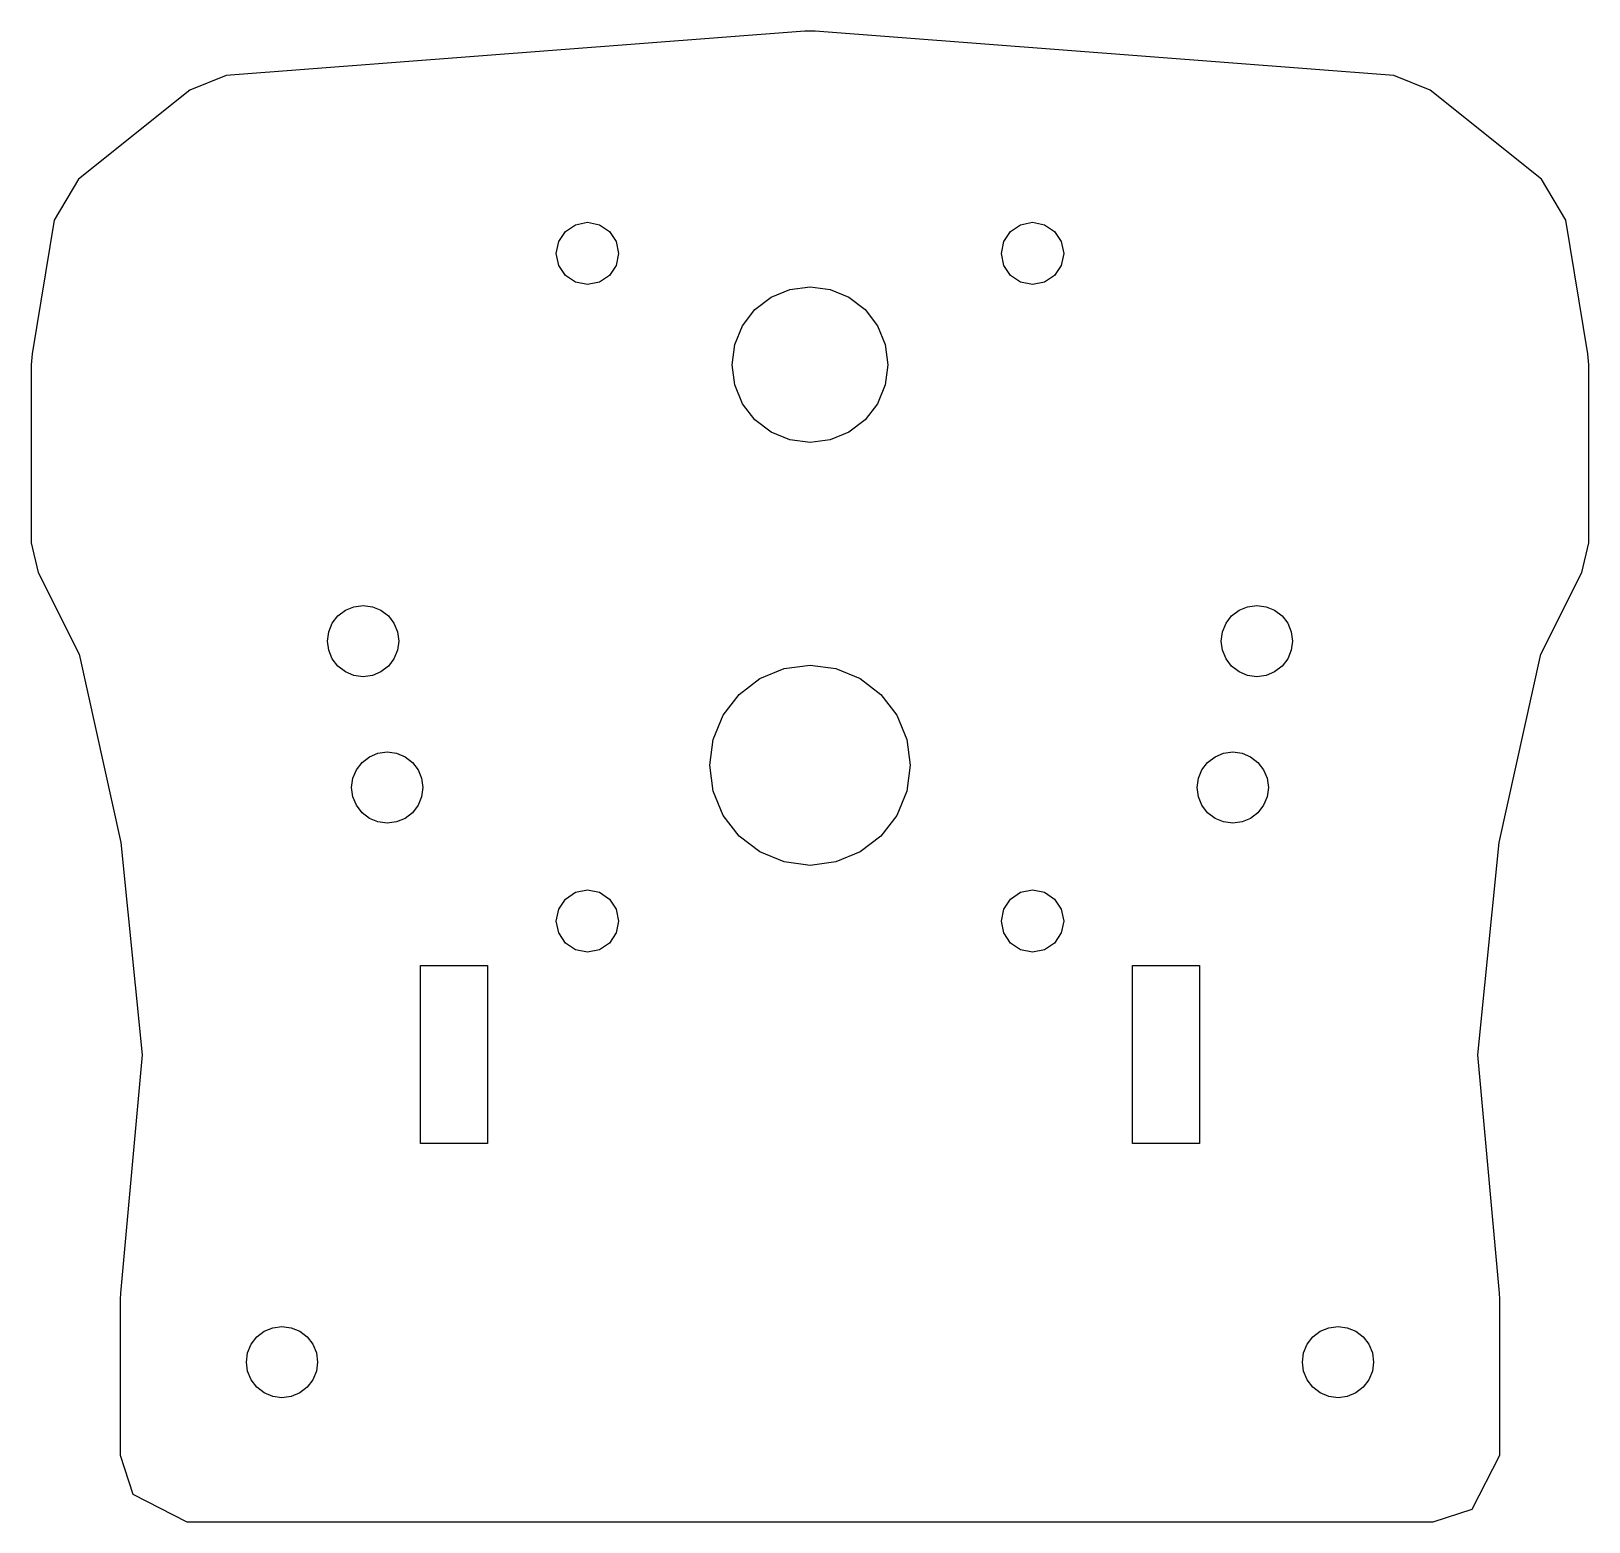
# Model space of a CAD drawing. Header units: metres. Extents: x -35 to 35, y 34 to 101.
import ezdxf

# ---------------------------------------------------------------- set-up
doc = ezdxf.new("R2010")
doc.units = ezdxf.units.M

msp = doc.modelspace()

# ---------------------------------------------------------------- linework, layer by layer
for p, q in [((-0.23009, 100.991), (-26.2301, 98.9912)), ((0.23009, 100.991), (-0.23009, 100.991)), ((26.2301, 98.9912), (0.23009, 100.991)), ((-26.2301, 98.9912), (-27.8741, 98.3426)), ((27.8741, 98.3426), (26.2301, 98.9912)), ((-27.8741, 98.3426), (-32.8741, 94.3426)), ((32.8741, 94.3426), (27.8741, 98.3426)), ((-32.8741, 94.3426), (-33.9592, 92.4932)), ((33.9592, 92.4932), (32.8741, 94.3426)), ((-33.9592, 92.4932), (-34.9592, 86.4932)), ((-10.5358, 92.2934), (-10, 92.4)), ((-10, 92.4), (-9.46423, 92.2934)), ((9.46423, 92.2934), (10, 92.4)), ((10, 92.4), (10.5358, 92.2934)), ((34.9592, 86.4932), (33.9592, 92.4932)), ((-11.2934, 91.5358), (-10.9899, 91.9899)), ((-10.9899, 91.9899), (-10.5358, 92.2934)), ((-9.46423, 92.2934), (-9.01004, 91.9899)), ((-9.01004, 91.9899), (-8.70656, 91.5358)), ((8.70656, 91.5358), (9.01004, 91.9899)), ((9.01004, 91.9899), (9.46423, 92.2934)), ((10.5358, 92.2934), (10.9899, 91.9899)), ((10.9899, 91.9899), (11.2934, 91.5358)), ((-11.4, 91), (-11.2934, 91.5358)), ((-11.2934, 90.4642), (-11.4, 91)), ((-8.70656, 91.5358), (-8.59999, 91)), ((-8.59999, 91), (-8.70656, 90.4642)), ((8.59999, 91), (8.70656, 91.5358)), ((8.70656, 90.4642), (8.59999, 91)), ((11.2934, 91.5358), (11.4, 91)), ((11.4, 91), (11.2934, 90.4642)), ((-10.9899, 90.01), (-11.2934, 90.4642)), ((-8.70656, 90.4642), (-9.01004, 90.01)), ((9.01004, 90.01), (8.70656, 90.4642)), ((11.2934, 90.4642), (10.9899, 90.01)), ((-10.5358, 89.7066), (-10.9899, 90.01)), ((-10, 89.6), (-10.5358, 89.7066)), ((-9.46423, 89.7066), (-10, 89.6)), ((-9.01004, 90.01), (-9.46423, 89.7066)), ((9.46423, 89.7066), (9.01004, 90.01)), ((10, 89.6), (9.46423, 89.7066)), ((10.5358, 89.7066), (10, 89.6)), ((10.9899, 90.01), (10.5358, 89.7066)), ((-2.47487, 88.4749), (-1.75, 89.0311)), ((-1.75, 89.0311), (-0.90585, 89.3807)), ((-0.90585, 89.3807), (0, 89.5)), ((0, 89.5), (0.90585, 89.3807)), ((0.90585, 89.3807), (1.75, 89.0311)), ((1.75, 89.0311), (2.47487, 88.4749)), ((-3.03108, 87.75), (-2.47487, 88.4749)), ((2.47487, 88.4749), (3.03108, 87.75)), ((-3.38074, 86.9059), (-3.03108, 87.75)), ((3.03108, 87.75), (3.38074, 86.9059)), ((-3.5, 86), (-3.38074, 86.9059)), ((3.38074, 86.9059), (3.5, 86)), ((-34.9592, 86.4932), (-35, 86)), ((35, 86), (34.9592, 86.4932)), ((-35, 86), (-35, 78)), ((-3.38074, 85.0941), (-3.5, 86)), ((3.5, 86), (3.38074, 85.0941)), ((35, 78), (35, 86)), ((-3.03108, 84.25), (-3.38074, 85.0941)), ((3.38074, 85.0941), (3.03108, 84.25)), ((-2.47487, 83.5251), (-3.03108, 84.25)), ((3.03108, 84.25), (2.47487, 83.5251)), ((-1.75, 82.9689), (-2.47487, 83.5251)), ((2.47487, 83.5251), (1.75, 82.9689)), ((-0.90585, 82.6192), (-1.75, 82.9689)), ((0, 82.5), (-0.90585, 82.6192)), ((0.90585, 82.6192), (0, 82.5)), ((1.75, 82.9689), (0.90585, 82.6192)), ((-35, 78), (-34.6833, 76.6584)), ((34.6833, 76.6584), (35, 78)), ((-34.6833, 76.6584), (-32.8484, 72.9886)), ((32.8484, 72.9886), (34.6833, 76.6584)), ((-21.2114, 74.7114), (-20.88, 74.9656)), ((-20.88, 74.9656), (-20.4941, 75.1255)), ((-20.4941, 75.1255), (-20.08, 75.18)), ((-20.08, 75.18), (-19.6659, 75.1255)), ((-19.6659, 75.1255), (-19.28, 74.9656)), ((-19.28, 74.9656), (-18.9486, 74.7114)), ((18.9486, 74.7114), (19.28, 74.9656)), ((19.28, 74.9656), (19.6659, 75.1255)), ((19.6659, 75.1255), (20.08, 75.18)), ((20.08, 75.18), (20.4941, 75.1255)), ((20.4941, 75.1255), (20.88, 74.9656)), ((20.88, 74.9656), (21.2114, 74.7114)), ((-21.6255, 73.9941), (-21.4656, 74.38)), ((-21.4656, 74.38), (-21.2114, 74.7114)), ((-18.9486, 74.7114), (-18.6944, 74.38)), ((-18.6944, 74.38), (-18.5345, 73.9941)), ((18.5345, 73.9941), (18.6944, 74.38)), ((18.6944, 74.38), (18.9486, 74.7114)), ((21.2114, 74.7114), (21.4656, 74.38)), ((21.4656, 74.38), (21.6255, 73.9941)), ((-21.68, 73.58), (-21.6255, 73.9941)), ((-21.6255, 73.1659), (-21.68, 73.58)), ((-18.5345, 73.9941), (-18.48, 73.58)), ((-18.48, 73.58), (-18.5345, 73.1659)), ((18.48, 73.58), (18.5345, 73.9941)), ((18.5345, 73.1659), (18.48, 73.58)), ((21.6255, 73.9941), (21.68, 73.58)), ((21.68, 73.58), (21.6255, 73.1659)), ((-32.8484, 72.9886), (-30.9673, 64.5237)), ((-21.4656, 72.78), (-21.6255, 73.1659)), ((-18.5345, 73.1659), (-18.6944, 72.78)), ((18.6944, 72.78), (18.5345, 73.1659)), ((21.6255, 73.1659), (21.4656, 72.78)), ((30.9673, 64.5237), (32.8484, 72.9886)), ((-21.2114, 72.4486), (-21.4656, 72.78)), ((-20.88, 72.1944), (-21.2114, 72.4486)), ((-20.4941, 72.0345), (-20.88, 72.1944)), ((-19.28, 72.1944), (-19.6659, 72.0345)), ((-18.9486, 72.4486), (-19.28, 72.1944)), ((-18.6944, 72.78), (-18.9486, 72.4486)), ((-2.25, 71.8971), (-1.16467, 72.3467)), ((-1.16467, 72.3467), (0, 72.5)), ((0, 72.5), (1.16467, 72.3467)), ((1.16467, 72.3467), (2.25, 71.8971)), ((18.9486, 72.4486), (18.6944, 72.78)), ((19.28, 72.1944), (18.9486, 72.4486)), ((19.6659, 72.0345), (19.28, 72.1944)), ((20.88, 72.1944), (20.4941, 72.0345)), ((21.2114, 72.4486), (20.88, 72.1944)), ((21.4656, 72.78), (21.2114, 72.4486)), ((-20.08, 71.98), (-20.4941, 72.0345)), ((-19.6659, 72.0345), (-20.08, 71.98)), ((-3.18198, 71.182), (-2.25, 71.8971)), ((2.25, 71.8971), (3.18198, 71.182)), ((20.08, 71.98), (19.6659, 72.0345)), ((20.4941, 72.0345), (20.08, 71.98)), ((-3.89711, 70.25), (-3.18198, 71.182)), ((3.18198, 71.182), (3.89711, 70.25)), ((-4.34666, 69.1647), (-3.89711, 70.25)), ((3.89711, 70.25), (4.34666, 69.1647)), ((-19.4141, 68.5455), (-19, 68.6)), ((-19, 68.6), (-18.5859, 68.5455)), ((-4.5, 68), (-4.34666, 69.1647)), ((4.34666, 69.1647), (4.5, 68)), ((18.5859, 68.5455), (19, 68.6)), ((19, 68.6), (19.4141, 68.5455)), ((-20.3856, 67.8), (-20.1314, 68.1314)), ((-20.1314, 68.1314), (-19.8, 68.3856)), ((-19.8, 68.3856), (-19.4141, 68.5455)), ((-18.5859, 68.5455), (-18.2, 68.3856)), ((-18.2, 68.3856), (-17.8686, 68.1314)), ((-17.8686, 68.1314), (-17.6143, 67.8)), ((-4.34666, 66.8353), (-4.5, 68)), ((4.5, 68), (4.34666, 66.8353)), ((17.6143, 67.8), (17.8686, 68.1314)), ((17.8686, 68.1314), (18.2, 68.3856)), ((18.2, 68.3856), (18.5859, 68.5455)), ((19.4141, 68.5455), (19.8, 68.3856)), ((19.8, 68.3856), (20.1314, 68.1314)), ((20.1314, 68.1314), (20.3856, 67.8)), ((-20.6, 67), (-20.5455, 67.4141)), ((-20.5455, 67.4141), (-20.3856, 67.8)), ((-17.6143, 67.8), (-17.4545, 67.4141)), ((-17.4545, 67.4141), (-17.4, 67)), ((17.4, 67), (17.4545, 67.4141)), ((17.4545, 67.4141), (17.6143, 67.8)), ((20.3856, 67.8), (20.5455, 67.4141)), ((20.5455, 67.4141), (20.6, 67)), ((-20.5455, 66.5859), (-20.6, 67)), ((-20.3856, 66.2), (-20.5455, 66.5859)), ((-17.4545, 66.5859), (-17.6143, 66.2)), ((-17.4, 67), (-17.4545, 66.5859)), ((-3.89711, 65.75), (-4.34666, 66.8353)), ((4.34666, 66.8353), (3.89711, 65.75)), ((17.4545, 66.5859), (17.4, 67)), ((17.6143, 66.2), (17.4545, 66.5859)), ((20.5455, 66.5859), (20.3856, 66.2)), ((20.6, 67), (20.5455, 66.5859)), ((-20.1314, 65.8686), (-20.3856, 66.2)), ((-19.8, 65.6143), (-20.1314, 65.8686)), ((-17.8686, 65.8686), (-18.2, 65.6143)), ((-17.6143, 66.2), (-17.8686, 65.8686)), ((17.8686, 65.8686), (17.6143, 66.2)), ((18.2, 65.6143), (17.8686, 65.8686)), ((20.1314, 65.8686), (19.8, 65.6143)), ((20.3856, 66.2), (20.1314, 65.8686)), ((-19.4141, 65.4545), (-19.8, 65.6143)), ((-19, 65.4), (-19.4141, 65.4545)), ((-18.5859, 65.4545), (-19, 65.4)), ((-18.2, 65.6143), (-18.5859, 65.4545)), ((-3.18198, 64.818), (-3.89711, 65.75)), ((3.89711, 65.75), (3.18198, 64.818)), ((18.5859, 65.4545), (18.2, 65.6143)), ((19, 65.4), (18.5859, 65.4545)), ((19.4141, 65.4545), (19, 65.4)), ((19.8, 65.6143), (19.4141, 65.4545)), ((-30.9673, 64.5237), (-30.0136, 54.9865)), ((-2.25, 64.1029), (-3.18198, 64.818)), ((3.18198, 64.818), (2.25, 64.1029)), ((30.0136, 54.9865), (30.9673, 64.5237)), ((-1.16467, 63.6533), (-2.25, 64.1029)), ((2.25, 64.1029), (1.16467, 63.6533)), ((0, 63.5), (-1.16467, 63.6533)), ((1.16467, 63.6533), (0, 63.5)), ((-10.5358, 62.2934), (-10, 62.4)), ((-10, 62.4), (-9.46423, 62.2934)), ((9.46423, 62.2934), (10, 62.4)), ((10, 62.4), (10.5358, 62.2934)), ((-11.2934, 61.5358), (-10.9899, 61.9899)), ((-10.9899, 61.9899), (-10.5358, 62.2934)), ((-9.46423, 62.2934), (-9.01004, 61.9899)), ((-9.01004, 61.9899), (-8.70656, 61.5358)), ((8.70656, 61.5358), (9.01004, 61.9899)), ((9.01004, 61.9899), (9.46423, 62.2934)), ((10.5358, 62.2934), (10.9899, 61.9899)), ((10.9899, 61.9899), (11.2934, 61.5358)), ((-11.4, 61), (-11.2934, 61.5358)), ((-11.2934, 60.4642), (-11.4, 61)), ((-8.70656, 61.5358), (-8.59999, 61)), ((-8.59999, 61), (-8.70656, 60.4642)), ((8.59999, 61), (8.70656, 61.5358)), ((8.70656, 60.4642), (8.59999, 61)), ((11.2934, 61.5358), (11.4, 61)), ((11.4, 61), (11.2934, 60.4642)), ((-10.9899, 60.01), (-11.2934, 60.4642)), ((-8.70656, 60.4642), (-9.01004, 60.01)), ((9.01004, 60.01), (8.70656, 60.4642)), ((11.2934, 60.4642), (10.9899, 60.01)), ((-10.5358, 59.7066), (-10.9899, 60.01)), ((-10, 59.6), (-10.5358, 59.7066)), ((-9.46423, 59.7066), (-10, 59.6)), ((-9.01004, 60.01), (-9.46423, 59.7066)), ((9.46423, 59.7066), (9.01004, 60.01)), ((10, 59.6), (9.46423, 59.7066)), ((10.5358, 59.7066), (10, 59.6)), ((10.9899, 60.01), (10.5358, 59.7066)), ((-17.5, 51), (-17.5, 59)), ((-17.5, 59), (-14.5, 59)), ((-14.5, 59), (-14.5, 51)), ((14.5, 51), (14.5, 59)), ((14.5, 59), (17.5, 59)), ((17.5, 59), (17.5, 51)), ((-30.0136, 54.9865), (-30.9877, 44.2716)), ((30.9877, 44.2716), (30.0136, 54.9865)), ((-14.5, 51), (-17.5, 51)), ((17.5, 51), (14.5, 51)), ((-30.9877, 44.2716), (-31, 44)), ((31, 44), (30.9877, 44.2716)), ((-31, 44), (-31, 37)), ((31, 37), (31, 44)), ((-24.53, 42.5656), (-24.1441, 42.7255)), ((-24.1441, 42.7255), (-23.73, 42.78)), ((-23.73, 42.78), (-23.3159, 42.7255)), ((-23.3159, 42.7255), (-22.93, 42.5656)), ((22.93, 42.5656), (23.3159, 42.7255)), ((23.3159, 42.7255), (23.73, 42.78)), ((23.73, 42.78), (24.1441, 42.7255)), ((24.1441, 42.7255), (24.53, 42.5656)), ((-25.1156, 41.98), (-24.8614, 42.3114)), ((-24.8614, 42.3114), (-24.53, 42.5656)), ((-22.93, 42.5656), (-22.5986, 42.3114)), ((-22.5986, 42.3114), (-22.3443, 41.98)), ((22.3443, 41.98), (22.5986, 42.3114)), ((22.5986, 42.3114), (22.93, 42.5656)), ((24.53, 42.5656), (24.8614, 42.3114)), ((24.8614, 42.3114), (25.1156, 41.98)), ((-25.33, 41.18), (-25.2755, 41.5941)), ((-25.2755, 41.5941), (-25.1156, 41.98)), ((-22.3443, 41.98), (-22.1845, 41.5941)), ((-22.1845, 41.5941), (-22.13, 41.18)), ((22.13, 41.18), (22.1845, 41.5941)), ((22.1845, 41.5941), (22.3443, 41.98)), ((25.1156, 41.98), (25.2755, 41.5941)), ((25.2755, 41.5941), (25.33, 41.18)), ((-25.2755, 40.7659), (-25.33, 41.18)), ((-25.1156, 40.38), (-25.2755, 40.7659)), ((-22.1845, 40.7659), (-22.3443, 40.38)), ((-22.13, 41.18), (-22.1845, 40.7659)), ((22.1845, 40.7659), (22.13, 41.18)), ((22.3443, 40.38), (22.1845, 40.7659)), ((25.2755, 40.7659), (25.1156, 40.38)), ((25.33, 41.18), (25.2755, 40.7659)), ((-24.8614, 40.0486), (-25.1156, 40.38)), ((-24.53, 39.7944), (-24.8614, 40.0486)), ((-22.5986, 40.0486), (-22.93, 39.7944)), ((-22.3443, 40.38), (-22.5986, 40.0486)), ((22.5986, 40.0486), (22.3443, 40.38)), ((22.93, 39.7944), (22.5986, 40.0486)), ((24.8614, 40.0486), (24.53, 39.7944)), ((25.1156, 40.38), (24.8614, 40.0486)), ((-24.1441, 39.6345), (-24.53, 39.7944)), ((-23.73, 39.58), (-24.1441, 39.6345)), ((-23.3159, 39.6345), (-23.73, 39.58)), ((-22.93, 39.7944), (-23.3159, 39.6345)), ((23.3159, 39.6345), (22.93, 39.7944)), ((23.73, 39.58), (23.3159, 39.6345)), ((24.1441, 39.6345), (23.73, 39.58)), ((24.53, 39.7944), (24.1441, 39.6345)), ((-31, 37), (-30.427, 35.2366)), ((29.7634, 34.573), (31, 37)), ((-30.427, 35.2366), (-28, 34)), ((28, 34), (29.7634, 34.573)), ((-28, 34), (28, 34))]:
    msp.add_line(p, q)

doc.saveas('drawing.dxf')
